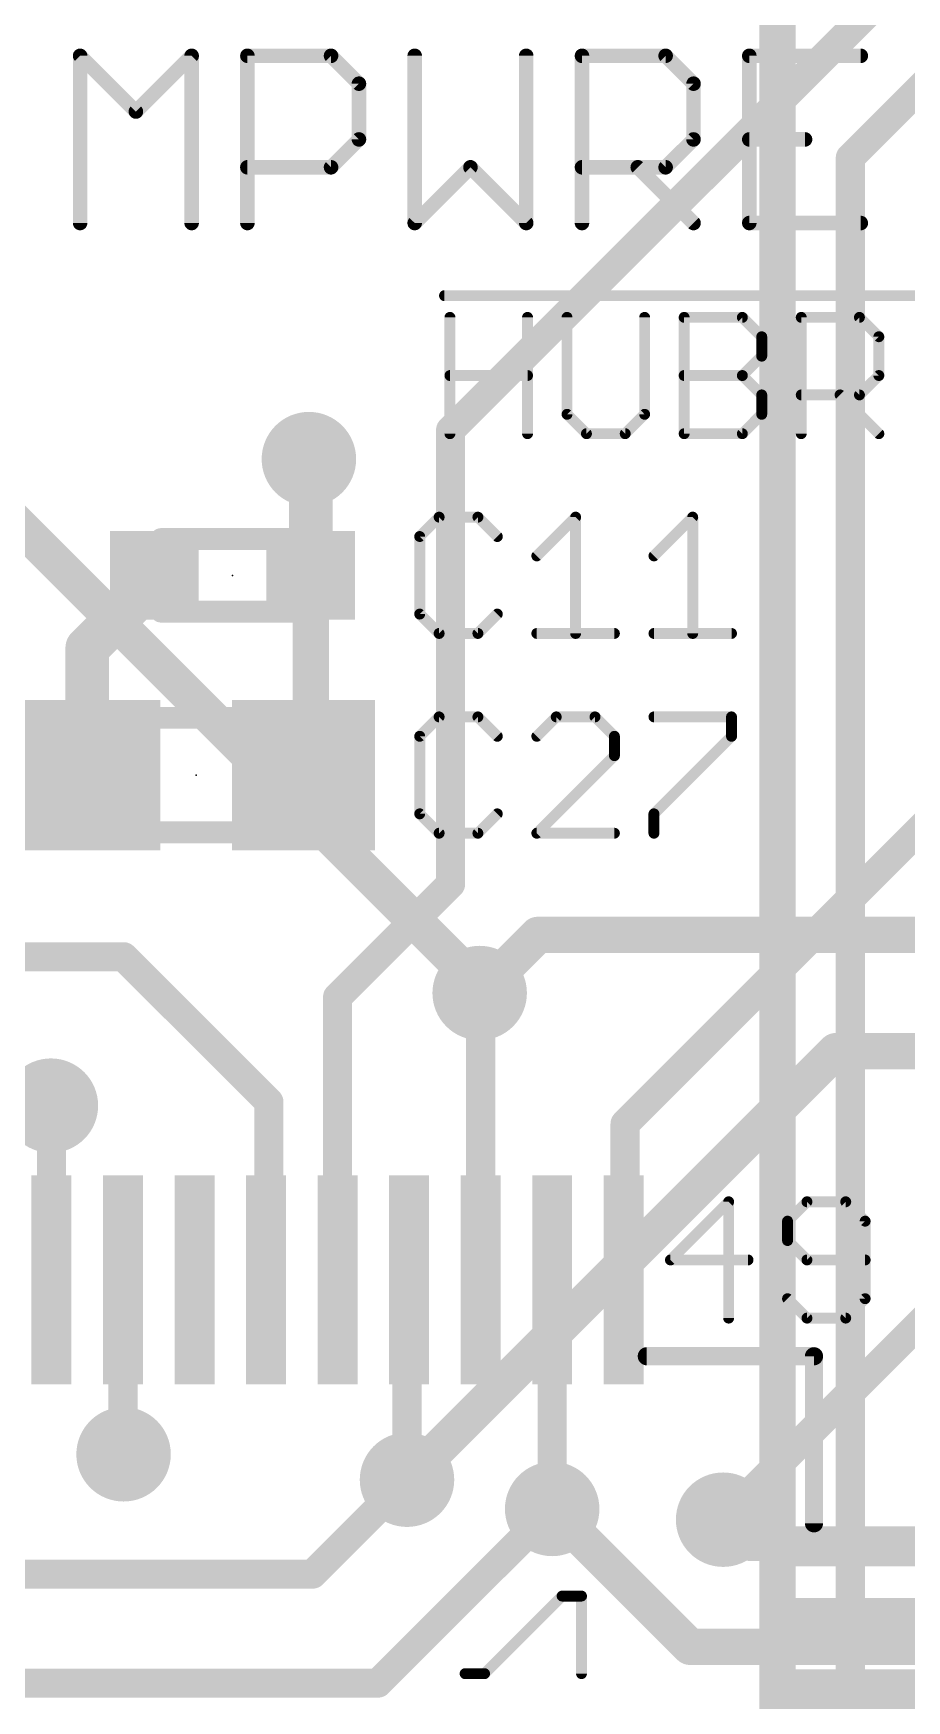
# Model space of a CAD drawing. Extents: x -18 to 144, y -21 to 125.
# Drawn here: x 30.87 to 36.97, y 72.27 to 83.93 of the extents above; entities that cross this region are included whole.
import ezdxf

# ---------------------------------------------------------------- set-up
doc = ezdxf.new("R2010")
doc.units = 0
for name, color, linetype in [('1', 22, 'CONTINUOUS'), ('15', 23, 'CONTINUOUS'), ('16', 132, 'CONTINUOUS'), ('18', 110, 'CONTINUOUS'), ('2', 110, 'CONTINUOUS'), ('21', 253, 'CONTINUOUS'), ('23', 53, 'CONTINUOUS'), ('25', 253, 'CONTINUOUS'), ('27', 252, 'CONTINUOUS'), ('28', 251, 'CONTINUOUS')]:
    doc.layers.add(name, color=color, linetype=linetype)

# ---------------------------------------------------------------- blocks, each defined once
blk = doc.blocks.new('RECT')
blk.add_solid([(-0.5, -0.5), (0.5, -0.5), (-0.5, 0.5), (0.5, 0.5)])
blk = doc.blocks.new('ROUNDV')
at = {"const_width": 0.5}
blk.add_lwpolyline([(0, -0.25, 1), (0, 0.25, 1), (0, -0.25)], format="xyb", dxfattribs=at)

msp = doc.modelspace()

# ---------------------------------------------------------------- linework, layer by layer
at = {"layer": '1'}
for points, const_width in [([(33.782, 81.153), (38.1, 85.471)], 0.2032), ([(33.782, 77.978), (33.782, 81.153)], 0.2032), ([(32.8041, 80.137), (32.8041, 80.9879)], 0.3048), ([(32.8041, 80.9879), (32.7914, 80.9498)], 0.254), ([(31.7119, 80.0989), (31.242, 79.629)], 0.3048), ([(31.7119, 80.137), (31.7119, 80.0989)], 0.3048), ([(32.8041, 80.137), (32.8041, 78.7901)], 0.254), ([(31.242, 79.629), (31.242, 78.752)], 0.3048), ([(38.3032, 79.6036), (35.0012, 76.3016)], 0.2032), ([(31.254, 78.74), (30.2768, 78.74)], 0.3048), ([(31.242, 78.752), (31.254, 78.74)], 0.3048), ([(32.8041, 78.7901), (32.754, 78.74)], 0.2032), ([(32.992, 77.188), (33.782, 77.978)], 0.2032), ([(30.48, 77.47), (31.496, 77.47)], 0.2032), ([(31.496, 77.47), (32.512, 76.454)], 0.2032), ([(33.992, 77.2092), (33.9852, 77.216)], 0.2032), ([(33.992, 75.2094), (33.992, 77.2092)], 0.2032), ([(32.992, 75.2094), (32.992, 77.188)], 0.2032), ([(30.992, 76.4246), (30.988, 76.4286)], 0.2032), ([(30.992, 75.2094), (30.992, 76.4246)], 0.2032), ([(32.512, 76.454), (32.512, 76.2)], 0.2032), ([(35.0012, 76.3016), (35.0012, 75.2186)], 0.2032), ([(32.512, 76.2), (32.512, 75.2294)], 0.2032), ([(32.512, 75.2294), (32.492, 75.2094)], 0.2032), ([(31.492, 75.2094), (31.492, 74.045)], 0.2032), ([(33.4772, 75.1946), (33.492, 75.2094)], 0.2032), ([(33.4772, 73.8124), (33.4772, 75.1946)], 0.2032), ([(34.492, 75.2094), (34.492, 73.608)], 0.2032), ([(35.0012, 75.2186), (34.992, 75.2094)], 0.2032), ([(31.492, 74.045), (31.496, 73.9902)], 0.2032), ([(32.8168, 73.152), (33.4772, 73.8124)], 0.2032), ([(34.492, 73.608), (33.274, 72.39)], 0.2032), ([(35.874, 73.346), (35.687, 73.533)], 0.2032), ([(36.8554, 73.346), (35.874, 73.346)], 0.2032), ([(36.8554, 73.346), (37.338, 73.346)], 0.2032), ([(32.8168, 73.152), (28.448, 73.152)], 0.2032), ([(33.274, 72.39), (27.94, 72.39)], 0.2032)]:
    msp.add_lwpolyline(points, dxfattribs=dict(at, const_width=const_width))
for points, const_width in [([(33.8328, 81.153, 1), (33.7312, 81.153)], 0.1016), ([(33.7461, 81.1889, 1), (33.8179, 81.1171)], 0.1016), ([(32.8803, 80.9879, 1), (32.7279, 80.9879)], 0.1524), ([(32.8643, 80.9678, 1), (32.7439, 81.008)], 0.127), ([(32.7312, 80.9699, 1), (32.8516, 80.9297)], 0.127), ([(31.7881, 80.137, 1), (31.6357, 80.137)], 0.1524), ([(31.7658, 80.045, 1), (31.658, 80.1528)], 0.1524), ([(32.8676, 80.137, 1), (32.7406, 80.137)], 0.127), ([(31.6357, 80.0989, 1), (31.7881, 80.0989)], 0.1524), ([(32.7279, 80.137, 1), (32.8803, 80.137)], 0.1524), ([(31.3182, 79.629, 1), (31.1658, 79.629)], 0.1524), ([(31.1881, 79.6829, 1), (31.2959, 79.5751)], 0.1524), ([(31.2959, 78.8059, 1), (31.1881, 78.6981)], 0.1524), ([(31.1658, 78.752, 1), (31.3182, 78.752)], 0.1524), ([(31.2001, 78.6861, 1), (31.3079, 78.7939)], 0.1524), ([(31.254, 78.6638, 1), (31.254, 78.8162)], 0.1524), ([(32.7181, 78.7759, 1), (32.7899, 78.7041)], 0.1016), ([(32.7406, 78.7901, 1), (32.8676, 78.7901)], 0.127), ([(32.84, 78.7542, 1), (32.7682, 78.826)], 0.1016), ([(33.7312, 77.978, 1), (33.8328, 77.978)], 0.1016), ([(33.8179, 77.9421, 1), (33.7461, 78.0139)], 0.1016), ([(31.5319, 77.5059, 1), (31.4601, 77.4341)], 0.1016), ([(31.496, 77.4192, 1), (31.496, 77.5208)], 0.1016), ([(34.0211, 77.2519, 1), (33.9493, 77.1801)], 0.1016), ([(34.0428, 77.2092, 1), (33.9412, 77.2092)], 0.1016), ([(33.0428, 77.188, 1), (32.9412, 77.188)], 0.1016), ([(32.9561, 77.2239, 1), (33.0279, 77.1521)], 0.1016), ([(33.9561, 77.1733, 1), (34.0279, 77.2451)], 0.1016), ([(31.0239, 76.4645, 1), (30.9521, 76.3927)], 0.1016), ([(31.0428, 76.4246, 1), (30.9412, 76.4246)], 0.1016), ([(30.9561, 76.3887, 1), (31.0279, 76.4605)], 0.1016), ([(32.5628, 76.454, 1), (32.4612, 76.454)], 0.1016), ([(32.4761, 76.4181, 1), (32.5479, 76.4899)], 0.1016), ([(35.052, 76.3016, 1), (34.9504, 76.3016)], 0.1016), ([(34.9653, 76.3375, 1), (35.0371, 76.2657)], 0.1016), ([(32.5628, 76.2, 1), (32.4612, 76.2)], 0.1016), ([(32.4612, 76.2, 1), (32.5628, 76.2)], 0.1016), ([(32.5479, 75.1935, 1), (32.4761, 75.2653)], 0.1016), ([(30.9412, 75.2094, 1), (31.0428, 75.2094)], 0.1016), ([(31.5428, 75.2094, 1), (31.4412, 75.2094)], 0.1016), ([(32.4561, 75.2453, 1), (32.5279, 75.1735)], 0.1016), ([(32.4612, 75.2294, 1), (32.5628, 75.2294)], 0.1016), ([(32.9412, 75.2094, 1), (33.0428, 75.2094)], 0.1016), ([(33.528, 75.1946, 1), (33.4264, 75.1946)], 0.1016), ([(33.4413, 75.2305, 1), (33.5131, 75.1587)], 0.1016), ([(33.5279, 75.1735, 1), (33.4561, 75.2453)], 0.1016), ([(33.9412, 75.2094, 1), (34.0428, 75.2094)], 0.1016), ([(34.5428, 75.2094, 1), (34.4412, 75.2094)], 0.1016), ([(34.9561, 75.2453, 1), (35.0279, 75.1735)], 0.1016), ([(34.9504, 75.2186, 1), (35.052, 75.2186)], 0.1016), ([(35.0371, 75.1827, 1), (34.9653, 75.2545)], 0.1016), ([(31.5427, 74.0487, 1), (31.4413, 74.0413)], 0.1016), ([(31.4412, 74.045, 1), (31.5428, 74.045)], 0.1016), ([(31.4453, 73.9865, 1), (31.5467, 73.9939)], 0.1016), ([(33.4264, 73.8124, 1), (33.528, 73.8124)], 0.1016), ([(33.5131, 73.7765, 1), (33.4413, 73.8483)], 0.1016), ([(34.5279, 73.5721, 1), (34.4561, 73.6439)], 0.1016), ([(34.4412, 73.608, 1), (34.5428, 73.608)], 0.1016), ([(35.7229, 73.5689, 1), (35.6511, 73.4971)], 0.1016), ([(35.874, 73.3968, 1), (35.874, 73.2952)], 0.1016), ([(35.8381, 73.3101, 1), (35.9099, 73.3819)], 0.1016), ([(36.8554, 73.3968, 1), (36.8554, 73.2952)], 0.1016), ([(36.8554, 73.2952, 1), (36.8554, 73.3968)], 0.1016), ([(32.7809, 73.1879, 1), (32.8527, 73.1161)], 0.1016), ([(32.8168, 73.1012, 1), (32.8168, 73.2028)], 0.1016), ([(33.2381, 72.4259, 1), (33.3099, 72.3541)], 0.1016), ([(33.274, 72.3392, 1), (33.274, 72.4408)], 0.1016)]:
    msp.add_lwpolyline(points, format="xyb", dxfattribs=dict(at, const_width=const_width))
at = {"layer": '15'}
for points, const_width in [([(36.068, 64.516), (36.068, 86.868)], 0.254), ([(36.576, 83.058), (37.592, 84.074)], 0.2032), ([(36.576, 70.1802), (36.576, 83.058)], 0.2032)]:
    msp.add_lwpolyline(points, dxfattribs=dict(at, const_width=const_width))
at = {"layer": '15', "const_width": 0.1016}
for points in [[(36.6268, 83.058, 1), (36.5252, 83.058)], [(36.5401, 83.0939, 1), (36.6119, 83.0221)]]:
    msp.add_lwpolyline(points, format="xyb", dxfattribs=at)
at = {"layer": '16'}
for points, const_width in [([(33.9852, 77.2668), (29.972, 81.28)], 0.254), ([(34.3916, 77.6224), (33.9852, 77.216)], 0.254), ([(45.0596, 77.6224), (34.3916, 77.6224)], 0.254), ([(33.9852, 77.216), (33.9852, 77.2668)], 0.2032), ([(36.4744, 76.8096), (33.4772, 73.8124)], 0.254), ([(45.5676, 76.8096), (36.4744, 76.8096)], 0.254), ([(35.456, 72.644), (34.492, 73.608)], 0.254), ([(45.212, 72.644), (35.456, 72.644)], 0.254)]:
    msp.add_lwpolyline(points, dxfattribs=dict(at, const_width=const_width))
for points, const_width in [([(34.3916, 77.6859, 1), (34.3916, 77.5589)], 0.127), ([(34.4365, 77.5775, 1), (34.3467, 77.6673)], 0.127), ([(33.9403, 77.2609, 1), (34.0301, 77.1711)], 0.127), ([(33.9403, 77.2219, 1), (34.0301, 77.3117)], 0.127), ([(34.036, 77.2668, 1), (33.9344, 77.2668)], 0.1016), ([(33.9344, 77.216, 1), (34.036, 77.216)], 0.1016), ([(36.4744, 76.8731, 1), (36.4744, 76.7461)], 0.127), ([(36.5193, 76.7647, 1), (36.4295, 76.8545)], 0.127), ([(33.4323, 73.8573, 1), (33.5221, 73.7675)], 0.127), ([(34.5369, 73.6529, 1), (34.4471, 73.5631)], 0.127), ([(35.456, 72.7075, 1), (35.456, 72.5805)], 0.127), ([(35.4111, 72.5991, 1), (35.5009, 72.6889)], 0.127)]:
    msp.add_lwpolyline(points, format="xyb", dxfattribs=dict(at, const_width=const_width))
at = {"layer": '2', "const_width": 0.2032}
msp.add_lwpolyline([(35.687, 73.533), (38.608, 76.454)], dxfattribs=at)
at = {"layer": '2', "const_width": 0.1016}
msp.add_lwpolyline([(35.6511, 73.5689, 1), (35.7229, 73.4971)], format="xyb", dxfattribs=at)
at = {"layer": '21'}
for points, const_width in [([(31.2102, 83.7882, 1), (31.1742, 83.7522)], 0.0508), ([(31.2176, 83.7702, 1), (31.1668, 83.7702)], 0.0508), ([(31.9972, 83.7702, 1), (31.9464, 83.7702)], 0.0508), ([(31.9898, 83.7522, 1), (31.9538, 83.7882)], 0.0508), ([(32.387, 83.7702, 1), (32.3362, 83.7702)], 0.0508), ([(32.3616, 83.7956, 1), (32.3616, 83.7448)], 0.0508), ([(32.9643, 83.7882, 1), (32.9283, 83.7522)], 0.0508), ([(32.9463, 83.7448, 1), (32.9463, 83.7956)], 0.0508), ([(33.5564, 83.7702, 1), (33.5056, 83.7702)], 0.0508), ([(34.336, 83.7702, 1), (34.2852, 83.7702)], 0.0508), ([(34.7258, 83.7702, 1), (34.675, 83.7702)], 0.0508), ([(34.7004, 83.7956, 1), (34.7004, 83.7448)], 0.0508), ([(35.303, 83.7882, 1), (35.2671, 83.7522)], 0.0508), ([(35.2851, 83.7448, 1), (35.2851, 83.7956)], 0.0508), ([(35.8698, 83.7956, 1), (35.8698, 83.7448)], 0.0508), ([(35.8952, 83.7702, 1), (35.8444, 83.7702)], 0.0508), ([(36.6494, 83.7448, 1), (36.6494, 83.7956)], 0.0508), ([(33.1666, 83.5753, 1), (33.1158, 83.5753)], 0.0508), ([(33.1232, 83.5573, 1), (33.1592, 83.5933)], 0.0508), ([(35.5054, 83.5753, 1), (35.4546, 83.5753)], 0.0508), ([(35.462, 83.5573, 1), (35.4979, 83.5933)], 0.0508), ([(31.564, 83.3984, 1), (31.6, 83.3624)], 0.0508), ([(31.564, 83.3624, 1), (31.6, 83.3984)], 0.0508), ([(33.1158, 83.1855, 1), (33.1666, 83.1855)], 0.0508), ([(33.1592, 83.1675, 1), (33.1232, 83.2035)], 0.0508), ([(35.4546, 83.1855, 1), (35.5054, 83.1855)], 0.0508), ([(35.4979, 83.1675, 1), (35.462, 83.2035)], 0.0508), ([(35.8698, 83.2109, 1), (35.8698, 83.1601)], 0.0508), ([(36.2596, 83.1601, 1), (36.2596, 83.2109)], 0.0508), ([(32.3616, 83.016, 1), (32.3616, 82.9652)], 0.0508), ([(32.9283, 83.0086, 1), (32.9643, 82.9726)], 0.0508), ([(32.9463, 82.9652, 1), (32.9463, 83.016)], 0.0508), ([(33.9387, 83.0086, 1), (33.9028, 82.9726)], 0.0508), ([(33.9387, 82.9726, 1), (33.9028, 83.0086)], 0.0508), ([(34.7004, 83.016, 1), (34.7004, 82.9652)], 0.0508), ([(35.1081, 83.0086, 1), (35.0722, 82.9726)], 0.0508), ([(35.2671, 83.0086, 1), (35.303, 82.9726)], 0.0508), ([(35.2851, 82.9652, 1), (35.2851, 83.016)], 0.0508), ([(31.1668, 82.6008, 1), (31.2176, 82.6008)], 0.0508), ([(31.9464, 82.6008, 1), (31.9972, 82.6008)], 0.0508), ([(32.3362, 82.6008, 1), (32.387, 82.6008)], 0.0508), ([(33.513, 82.6188, 1), (33.549, 82.5828)], 0.0508), ([(33.5056, 82.6008, 1), (33.5564, 82.6008)], 0.0508), ([(34.2852, 82.6008, 1), (34.336, 82.6008)], 0.0508), ([(34.2926, 82.5828, 1), (34.3285, 82.6188)], 0.0508), ([(34.675, 82.6008, 1), (34.7258, 82.6008)], 0.0508), ([(35.462, 82.5828, 1), (35.4979, 82.6188)], 0.0508), ([(35.8698, 82.6262, 1), (35.8698, 82.5754)], 0.0508), ([(35.8444, 82.6008, 1), (35.8952, 82.6008)], 0.0508), ([(36.6494, 82.5754, 1), (36.6494, 82.6262)], 0.0508), ([(31.758, 80.4291, 1), (31.758, 80.3529)], 0.0762), ([(32.758, 80.3529, 1), (32.758, 80.4291)], 0.0762), ([(31.758, 79.9211, 1), (31.758, 79.8449)], 0.0762), ([(32.758, 79.8449, 1), (32.758, 79.9211)], 0.0762), ([(31.204, 79.1781, 1), (31.204, 79.1019)], 0.0762), ([(31.2421, 79.14, 1), (31.1659, 79.14)], 0.0762), ([(32.8421, 79.14, 1), (32.7659, 79.14)], 0.0762), ([(32.804, 79.1019, 1), (32.804, 79.1781)], 0.0762), ([(31.204, 78.3781, 1), (31.204, 78.3019)], 0.0762), ([(31.1659, 78.34, 1), (31.2421, 78.34)], 0.0762), ([(32.7659, 78.34, 1), (32.8421, 78.34)], 0.0762), ([(32.804, 78.3019, 1), (32.804, 78.3781)], 0.0762), ([(35.7445, 75.7562, 1), (35.7064, 75.7562)], 0.0381), ([(35.7389, 75.7427, 1), (35.712, 75.7697)], 0.0381), ([(36.2729, 75.7752, 1), (36.2729, 75.7371)], 0.0381), ([(36.2863, 75.7427, 1), (36.2594, 75.7697)], 0.0381), ([(36.5575, 75.7697, 1), (36.5306, 75.7427)], 0.0381), ([(36.544, 75.7371, 1), (36.544, 75.7752)], 0.0381), ([(36.1238, 75.6341, 1), (36.1507, 75.6071)], 0.0381), ([(36.1563, 75.6206, 1), (36.1182, 75.6206)], 0.0381), ([(36.6987, 75.6206, 1), (36.6606, 75.6206)], 0.0381), ([(36.6661, 75.6071, 1), (36.6931, 75.6341)], 0.0381), ([(36.1507, 75.4985, 1), (36.1238, 75.4716)], 0.0381), ([(36.1182, 75.485, 1), (36.1563, 75.485)], 0.0381), ([(35.3187, 75.3685, 1), (35.3187, 75.3304)], 0.0381), ([(35.3052, 75.3629, 1), (35.3322, 75.336)], 0.0381), ([(35.861, 75.3304, 1), (35.861, 75.3685)], 0.0381), ([(36.2729, 75.3685, 1), (36.2729, 75.3304)], 0.0381), ([(36.2594, 75.336, 1), (36.2863, 75.3629)], 0.0381), ([(36.6796, 75.3304, 1), (36.6796, 75.3685)], 0.0381), ([(36.1507, 75.0918, 1), (36.1238, 75.0648)], 0.0381), ([(36.6606, 75.0783, 1), (36.6987, 75.0783)], 0.0381), ([(36.6931, 75.0648, 1), (36.6661, 75.0918)], 0.0381), ([(36.2729, 74.9617, 1), (36.2729, 74.9237)], 0.0381), ([(36.2594, 74.9292, 1), (36.2863, 74.9562)], 0.0381), ([(36.5306, 74.9562, 1), (36.5575, 74.9292)], 0.0381), ([(36.544, 74.9237, 1), (36.544, 74.9617)], 0.0381), ([(35.7064, 74.9427, 1), (35.7445, 74.9427)], 0.0381), ([(35.1536, 74.7078, 1), (35.1536, 74.6442)], 0.0635), ([(36.3538, 74.676, 1), (36.2903, 74.676)], 0.0635), ([(36.322, 74.6442, 1), (36.322, 74.7078)], 0.0635), ([(36.2903, 73.5076, 1), (36.3538, 73.5076)], 0.0635)]:
    msp.add_lwpolyline(points, format="xyb", dxfattribs=dict(at, const_width=const_width))
for points, const_width in [([(31.1922, 82.6008), (31.1922, 83.7702)], 0.1016), ([(31.1922, 83.7702), (31.582, 83.3804)], 0.1016), ([(31.582, 83.3804), (31.9718, 83.7702)], 0.1016), ([(31.9718, 83.7702), (31.9718, 82.6008)], 0.1016), ([(32.3616, 82.6008), (32.3616, 83.7702)], 0.1016), ([(32.3616, 83.7702), (32.9463, 83.7702)], 0.1016), ([(32.9463, 83.7702), (33.1412, 83.5753)], 0.1016), ([(33.531, 83.7702), (33.531, 82.6008)], 0.1016), ([(34.3106, 82.6008), (34.3106, 83.7702)], 0.1016), ([(34.7004, 82.6008), (34.7004, 83.7702)], 0.1016), ([(34.7004, 83.7702), (35.2851, 83.7702)], 0.1016), ([(35.2851, 83.7702), (35.48, 83.5753)], 0.1016), ([(36.6494, 83.7702), (35.8698, 83.7702)], 0.1016), ([(35.8698, 83.7702), (35.8698, 82.6008)], 0.1016), ([(33.1412, 83.5753), (33.1412, 83.1855)], 0.1016), ([(35.48, 83.5753), (35.48, 83.1855)], 0.1016), ([(33.1412, 83.1855), (32.9463, 82.9906)], 0.1016), ([(35.48, 83.1855), (35.2851, 82.9906)], 0.1016), ([(35.8698, 83.1855), (36.2596, 83.1855)], 0.1016), ([(32.9463, 82.9906), (32.3616, 82.9906)], 0.1016), ([(33.531, 82.6008), (33.9208, 82.9906)], 0.1016), ([(33.9208, 82.9906), (34.3106, 82.6008)], 0.1016), ([(35.2851, 82.9906), (34.7004, 82.9906)], 0.1016), ([(35.0902, 82.9906), (35.48, 82.6008)], 0.1016), ([(35.8698, 82.6008), (36.6494, 82.6008)], 0.1016), ([(32.758, 80.391), (31.758, 80.391)], 0.1524), ([(31.758, 79.883), (32.758, 79.883)], 0.1524), ([(32.804, 79.14), (31.204, 79.14)], 0.1524), ([(31.204, 79.14), (31.204, 78.34)], 0.1524), ([(32.804, 78.34), (32.804, 79.14)], 0.1524), ([(31.204, 78.34), (32.804, 78.34)], 0.1524), ([(35.7254, 75.7562), (35.3187, 75.3494)], 0.0762), ([(35.7254, 74.9427), (35.7254, 75.7562)], 0.0762), ([(36.2729, 75.7562), (36.1373, 75.6206)], 0.0762), ([(36.544, 75.7562), (36.2729, 75.7562)], 0.0762), ([(36.6796, 75.6206), (36.544, 75.7562)], 0.0762), ([(36.1373, 75.6206), (36.1373, 75.485)], 0.0762), ([(36.6796, 75.0783), (36.6796, 75.6206)], 0.0762), ([(36.1373, 75.485), (36.2729, 75.3494)], 0.0762), ([(35.3187, 75.3494), (35.861, 75.3494)], 0.0762), ([(36.2729, 75.3494), (36.6796, 75.3494)], 0.0762), ([(36.1373, 75.0783), (36.2729, 74.9427)], 0.0762), ([(36.544, 74.9427), (36.6796, 75.0783)], 0.0762), ([(36.2729, 74.9427), (36.544, 74.9427)], 0.0762), ([(35.1536, 74.676), (36.322, 74.676)], 0.127), ([(36.322, 74.676), (36.322, 73.5076)], 0.127)]:
    msp.add_lwpolyline(points, dxfattribs=dict(at, const_width=const_width))
at = {"layer": '23'}
for p in [(32.258, 80.137), (32.004, 78.74)]:
    msp.add_point(p, dxfattribs=at)
at = {"layer": '25', "const_width": 0.0762}
for points in [[(33.7393, 82.0928), (38.6507, 82.0928)], [(33.7774, 81.1276), (33.7774, 81.9411)], [(34.3197, 81.9411), (34.3197, 81.1276)], [(34.5959, 81.9411), (34.5959, 81.2632)], [(35.1383, 81.2632), (35.1383, 81.9411)], [(35.4145, 81.1276), (35.4145, 81.9411)], [(35.4145, 81.9411), (35.8213, 81.9411)], [(35.8213, 81.9411), (35.9568, 81.8055)], [(36.2331, 81.1276), (36.2331, 81.9411)], [(36.2331, 81.9411), (36.6398, 81.9411)], [(36.6398, 81.9411), (36.7754, 81.8055)], [(35.9568, 81.8055), (35.9568, 81.6699)], [(36.7754, 81.8055), (36.7754, 81.5343)], [(35.9568, 81.6699), (35.8213, 81.5343)], [(33.7774, 81.5343), (34.3197, 81.5343)], [(35.4145, 81.5343), (35.8213, 81.5343)], [(35.8213, 81.5343), (35.9568, 81.3988)], [(36.7754, 81.5343), (36.6398, 81.3988)], [(35.9568, 81.3988), (35.9568, 81.2632)], [(36.6398, 81.3988), (36.2331, 81.3988)], [(36.5043, 81.3988), (36.7754, 81.1276)], [(34.5959, 81.2632), (34.7315, 81.1276)], [(35.0027, 81.1276), (35.1383, 81.2632)], [(35.9568, 81.2632), (35.8213, 81.1276)], [(34.7315, 81.1276), (35.0027, 81.1276)], [(35.8213, 81.1276), (35.4145, 81.1276)]]:
    msp.add_lwpolyline(points, dxfattribs=at)
at = {"layer": '25', "const_width": 0.0381}
for points in [[(33.7393, 82.1118, 1), (33.7393, 82.0738)], [(33.7964, 81.9411, 1), (33.7583, 81.9411)], [(34.3387, 81.9411, 1), (34.3006, 81.9411)], [(34.615, 81.9411, 1), (34.5769, 81.9411)], [(35.1573, 81.9411, 1), (35.1192, 81.9411)], [(35.4336, 81.9411, 1), (35.3955, 81.9411)], [(35.4145, 81.9601, 1), (35.4145, 81.922)], [(35.8347, 81.9546, 1), (35.8078, 81.9276)], [(35.8213, 81.922, 1), (35.8213, 81.9601)], [(36.2521, 81.9411, 1), (36.214, 81.9411)], [(36.2331, 81.9601, 1), (36.2331, 81.922)], [(36.6533, 81.9546, 1), (36.6264, 81.9276)], [(36.6398, 81.922, 1), (36.6398, 81.9601)], [(35.9759, 81.8055, 1), (35.9378, 81.8055)], [(35.9434, 81.792, 1), (35.9703, 81.819)], [(36.7945, 81.8055, 1), (36.7564, 81.8055)], [(36.762, 81.792, 1), (36.7889, 81.819)], [(35.9378, 81.6699, 1), (35.9759, 81.6699)], [(35.9703, 81.6565, 1), (35.9434, 81.6834)], [(33.7774, 81.5534, 1), (33.7774, 81.5153)], [(34.3197, 81.5153, 1), (34.3197, 81.5534)], [(35.4145, 81.5534, 1), (35.4145, 81.5153)], [(35.8347, 81.5478, 1), (35.8078, 81.5209)], [(35.8078, 81.5478, 1), (35.8347, 81.5209)], [(35.8213, 81.5153, 1), (35.8213, 81.5534)], [(36.7564, 81.5343, 1), (36.7945, 81.5343)], [(36.7889, 81.5209, 1), (36.762, 81.5478)], [(35.9759, 81.3988, 1), (35.9378, 81.3988)], [(35.9434, 81.3853, 1), (35.9703, 81.4122)], [(36.2331, 81.4178, 1), (36.2331, 81.3797)], [(36.5177, 81.4122, 1), (36.4908, 81.3853)], [(36.6264, 81.4122, 1), (36.6533, 81.3853)], [(36.6398, 81.3797, 1), (36.6398, 81.4178)], [(34.6094, 81.2767, 1), (34.5825, 81.2497)], [(34.5769, 81.2632, 1), (34.615, 81.2632)], [(35.1192, 81.2632, 1), (35.1573, 81.2632)], [(35.1517, 81.2497, 1), (35.1248, 81.2767)], [(35.9378, 81.2632, 1), (35.9759, 81.2632)], [(35.9703, 81.2497, 1), (35.9434, 81.2767)], [(34.7315, 81.1466, 1), (34.7315, 81.1086)], [(34.7181, 81.1141, 1), (34.745, 81.1411)], [(34.9892, 81.1411, 1), (35.0162, 81.1141)], [(35.0027, 81.1086, 1), (35.0027, 81.1466)], [(35.4145, 81.1466, 1), (35.4145, 81.1086)], [(35.8078, 81.1411, 1), (35.8347, 81.1141)], [(35.8213, 81.1086, 1), (35.8213, 81.1466)], [(36.762, 81.1141, 1), (36.7889, 81.1411)], [(33.7583, 81.1276, 1), (33.7964, 81.1276)], [(34.3006, 81.1276, 1), (34.3387, 81.1276)], [(35.3955, 81.1276, 1), (35.4336, 81.1276)], [(36.214, 81.1276, 1), (36.2521, 81.1276)]]:
    msp.add_lwpolyline(points, format="xyb", dxfattribs=at)
at = {"layer": '27', "const_width": 0.0762}
for points in [[(33.7017, 80.5441), (33.5661, 80.4085)], [(33.9728, 80.5441), (33.7017, 80.5441)], [(34.1084, 80.4085), (33.9728, 80.5441)], [(34.3847, 80.2729), (34.6558, 80.5441)], [(34.6558, 80.5441), (34.6558, 79.7306)], [(35.2033, 80.2729), (35.4744, 80.5441)], [(35.4744, 80.5441), (35.4744, 79.7306)], [(33.5661, 80.4085), (33.5661, 79.8662)], [(33.5661, 79.8662), (33.7017, 79.7306)], [(33.9728, 79.7306), (34.1084, 79.8662)], [(33.7017, 79.7306), (33.9728, 79.7306)], [(34.3847, 79.7306), (34.927, 79.7306)], [(35.2033, 79.7306), (35.7456, 79.7306)], [(33.7017, 79.1471), (33.5661, 79.0115)], [(33.9728, 79.1471), (33.7017, 79.1471)], [(34.1084, 79.0115), (33.9728, 79.1471)], [(34.5203, 79.1471), (34.3847, 79.0115)], [(34.7914, 79.1471), (34.5203, 79.1471)], [(34.927, 79.0115), (34.7914, 79.1471)], [(35.2033, 79.1471), (35.7456, 79.1471)], [(35.7456, 79.1471), (35.7456, 79.0115)], [(33.5661, 79.0115), (33.5661, 78.4692)], [(34.927, 78.8759), (34.927, 79.0115)], [(35.7456, 79.0115), (35.2033, 78.4692)], [(34.3847, 78.3336), (34.927, 78.8759)], [(33.5661, 78.4692), (33.7017, 78.3336)], [(33.9728, 78.3336), (34.1084, 78.4692)], [(35.2033, 78.4692), (35.2033, 78.3336)], [(33.7017, 78.3336), (33.9728, 78.3336)], [(34.927, 78.3336), (34.3847, 78.3336)]]:
    msp.add_lwpolyline(points, dxfattribs=at)
at = {"layer": '27', "const_width": 0.0381}
for points in [[(33.7017, 80.5631, 1), (33.7017, 80.525)], [(33.7152, 80.5306, 1), (33.6882, 80.5576)], [(33.9863, 80.5576, 1), (33.9594, 80.5306)], [(33.9728, 80.525, 1), (33.9728, 80.5631)], [(34.6749, 80.5441, 1), (34.6368, 80.5441)], [(34.6693, 80.5306, 1), (34.6424, 80.5576)], [(35.4935, 80.5441, 1), (35.4554, 80.5441)], [(35.4879, 80.5306, 1), (35.4609, 80.5576)], [(33.5851, 80.4085, 1), (33.547, 80.4085)], [(33.5526, 80.422, 1), (33.5796, 80.395)], [(34.095, 80.395, 1), (34.1219, 80.422)], [(34.3712, 80.2864, 1), (34.3981, 80.2595)], [(35.1898, 80.2864, 1), (35.2167, 80.2595)], [(33.547, 79.8662, 1), (33.5851, 79.8662)], [(33.5796, 79.8797, 1), (33.5526, 79.8527)], [(34.1219, 79.8527, 1), (34.095, 79.8797)], [(33.7017, 79.7497, 1), (33.7017, 79.7116)], [(33.6882, 79.7171, 1), (33.7152, 79.7441)], [(33.9594, 79.7441, 1), (33.9863, 79.7171)], [(33.9728, 79.7116, 1), (33.9728, 79.7497)], [(34.3847, 79.7497, 1), (34.3847, 79.7116)], [(34.927, 79.7116, 1), (34.927, 79.7497)], [(35.2033, 79.7497, 1), (35.2033, 79.7116)], [(35.7456, 79.7116, 1), (35.7456, 79.7497)], [(34.6368, 79.7306, 1), (34.6749, 79.7306)], [(35.4554, 79.7306, 1), (35.4935, 79.7306)], [(33.7017, 79.1661, 1), (33.7017, 79.128)], [(33.7152, 79.1336, 1), (33.6882, 79.1606)], [(33.9863, 79.1606, 1), (33.9594, 79.1336)], [(33.9728, 79.128, 1), (33.9728, 79.1661)], [(34.5203, 79.1661, 1), (34.5203, 79.128)], [(34.5337, 79.1336, 1), (34.5068, 79.1606)], [(34.8049, 79.1606, 1), (34.778, 79.1336)], [(34.7914, 79.128, 1), (34.7914, 79.1661)], [(35.2033, 79.1661, 1), (35.2033, 79.128)], [(35.7646, 79.1471, 1), (35.7265, 79.1471)], [(35.7456, 79.128, 1), (35.7456, 79.1661)], [(33.5851, 79.0115, 1), (33.547, 79.0115)], [(33.5526, 79.025, 1), (33.5796, 78.998)], [(34.095, 78.998, 1), (34.1219, 79.025)], [(34.3712, 79.025, 1), (34.3981, 78.998)], [(34.9461, 79.0115, 1), (34.908, 79.0115)], [(34.9135, 78.998, 1), (34.9405, 79.025)], [(35.7265, 79.0115, 1), (35.7646, 79.0115)], [(35.7591, 78.998, 1), (35.7321, 79.025)], [(34.908, 78.8759, 1), (34.9461, 78.8759)], [(34.9405, 78.8625, 1), (34.9135, 78.8894)], [(33.547, 78.4692, 1), (33.5851, 78.4692)], [(33.5796, 78.4827, 1), (33.5526, 78.4557)], [(34.1219, 78.4557, 1), (34.095, 78.4827)], [(35.2223, 78.4692, 1), (35.1842, 78.4692)], [(35.1898, 78.4827, 1), (35.2167, 78.4557)], [(33.7017, 78.3526, 1), (33.7017, 78.3146)], [(33.6882, 78.3201, 1), (33.7152, 78.3471)], [(33.9594, 78.3471, 1), (33.9863, 78.3201)], [(33.9728, 78.3146, 1), (33.9728, 78.3526)], [(34.3712, 78.3471, 1), (34.3981, 78.3201)], [(34.3847, 78.3526, 1), (34.3847, 78.3146)], [(34.927, 78.3146, 1), (34.927, 78.3526)], [(35.1842, 78.3336, 1), (35.2223, 78.3336)]]:
    msp.add_lwpolyline(points, format="xyb", dxfattribs=at)
at = {"layer": '28', "const_width": 0.0762}
for points in [[(34.5615, 72.9987), (34.0192, 72.4564)], [(34.6971, 72.9987), (34.5615, 72.9987)], [(34.6971, 72.4564), (34.6971, 72.9987)], [(34.0192, 72.4564), (33.8836, 72.4564)]]:
    msp.add_lwpolyline(points, dxfattribs=at)
at = {"layer": '28', "const_width": 0.0381}
for points in [[(34.5615, 73.0178, 1), (34.5615, 72.9797)], [(34.575, 72.9852, 1), (34.548, 73.0122)], [(34.7161, 72.9987, 1), (34.678, 72.9987)], [(34.6971, 72.9797, 1), (34.6971, 73.0178)], [(33.8836, 72.4754, 1), (33.8836, 72.4373)], [(34.0057, 72.4699, 1), (34.0327, 72.4429)], [(34.0192, 72.4373, 1), (34.0192, 72.4754)], [(34.678, 72.4564, 1), (34.7161, 72.4564)]]:
    msp.add_lwpolyline(points, format="xyb", dxfattribs=at)

# ---------------------------------------------------------------- block references
at = {"layer": '1', "xscale": 0.62, "yscale": 0.62}
for p in [(31.7119, 80.137), (32.8041, 80.137)]:
    msp.add_blockref('RECT', p, dxfattribs=at)
at = {"layer": '1', "yscale": 1.05}
for p in [(31.254, 78.74), (32.754, 78.74)]:
    msp.add_blockref('RECT', p, dxfattribs=at)
at = {"layer": '1', "xscale": 0.2794, "yscale": 1.462}
for p, rotation in [((30.992, 75.2094), 180), ((31.492, 75.2094), 180), ((31.992, 75.2094), 180), ((32.492, 75.2094), 180), ((32.992, 75.2094), 180), ((33.492, 75.2094), 180), ((33.992, 75.2094), 180), ((34.492, 75.2094), 180), ((34.992, 75.2094), 180), ((36.8554, 73.346), 270), ((36.8554, 72.846), 270), ((36.8554, 72.346), 270)]:
    msp.add_blockref('RECT', p, dxfattribs=dict(at, rotation=rotation))
at = {"layer": '18', "xscale": 0.6604, "yscale": 0.6604}
for p in [(32.7914, 80.9498), (32.7914, 80.9498), (33.9852, 77.216), (33.9852, 77.216), (30.988, 76.4286), (30.988, 76.4286), (31.496, 73.9902), (31.496, 73.9902), (33.4772, 73.8124), (33.4772, 73.8124), (34.492, 73.608), (34.492, 73.608), (35.687, 73.533), (35.687, 73.533)]:
    msp.add_blockref('ROUNDV', p, dxfattribs=at)

doc.saveas('drawing.dxf')
